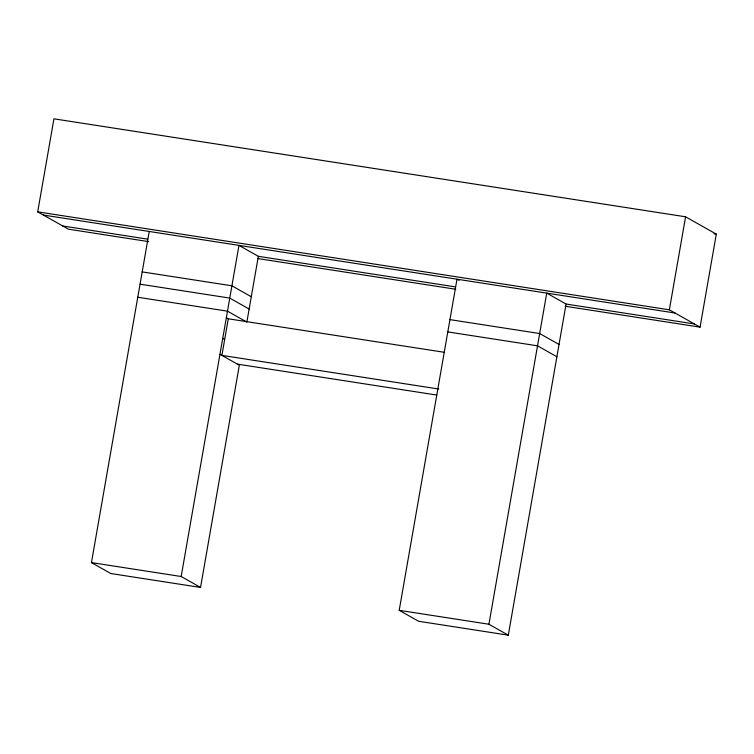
<?xml version="1.0" encoding="UTF-8"?>
<svg xmlns="http://www.w3.org/2000/svg" width="754" height="754" viewBox="0 0 754 754"><rect width="100%" height="100%" fill="white"/><g stroke="black" fill="none" stroke-linecap="round" stroke-linejoin="round"><path stroke-width="1.13" d="M148.679 241.629L68.416 229.178L37.7 211.846L53.939 118.821L685.584 216.794L716.3 234.126L700.061 327.151L565.123 306.218M219.961 354.295L239.329 365.228L200.545 587.441L110.819 573.53L91.451 562.597L149.245 231.469M200.545 587.441L181.177 576.508L238.971 245.38L258.339 256.313L455.491 286.897M226.351 317.707L228.283 318.801L221.902 355.388L438.771 389.026M258.339 256.313L246.86 322.099L227.491 311.166L137.765 297.246M508.3 635.179L488.931 624.246L546.725 293.118L566.084 304.05L508.3 635.179L418.574 621.258L399.205 610.325L456.999 279.197L459.035 280.347M700.061 327.151L669.354 309.819L685.584 216.794M713.972 233.768L716.3 234.126M37.7 211.846L669.354 309.819M43.374 215.05L675.028 313.014M62.742 225.974L147.671 239.15M566.084 304.05L694.396 323.947M258.028 258.584L455.784 289.263M142.195 271.892L231.912 285.804L251.28 296.737M449.94 319.621L539.666 333.541L559.034 344.465M140.046 284.173L229.772 298.094L249.14 309.027M447.801 331.911L537.527 345.822L556.886 356.755M228.283 318.801L443.993 352.25M237.397 364.135L436.868 395.068M91.451 562.597L181.177 576.508M399.205 610.325L488.931 624.246M222.732 338.405L224.673 339.498"/></g></svg>
